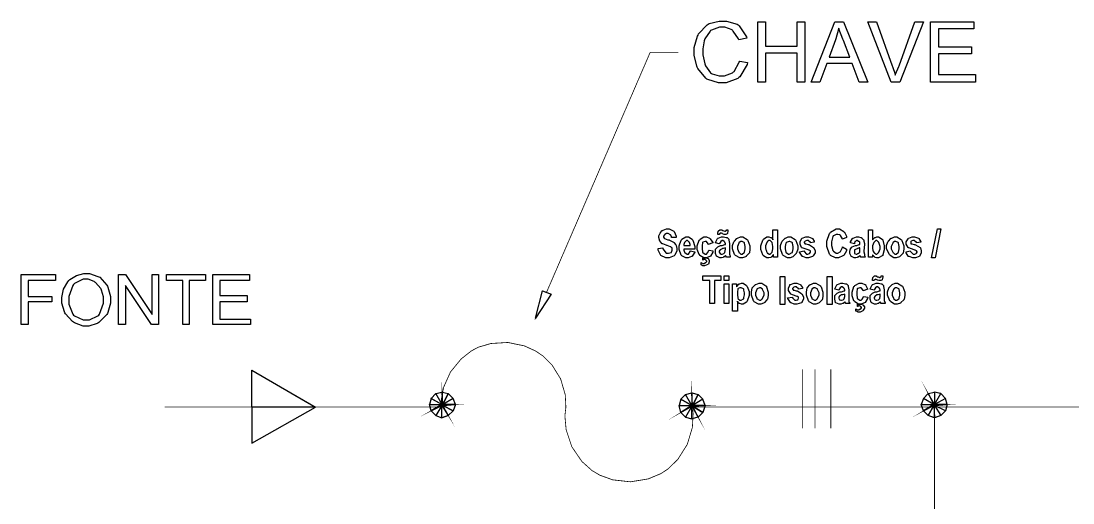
# Model space of a CAD drawing. Extents: x -593 to 248, y 430 to 1024.
# Drawn here: x -167.7 to -110.9, y 931.5 to 957.5 of the extents above; entities that cross this region are included whole.
import ezdxf

# ---------------------------------------------------------------- set-up
doc = ezdxf.new("R2010")
doc.units = 0
doc.header["$MEASUREMENT"] = 0
for name, color, linetype in [('C00-00-00-BLACK', 7, 'Continuous'), ('C00-7E-FF', 150, 'Continuous'), ('CFF-7E-00', 30, 'Continuous')]:
    doc.layers.add(name, color=color, linetype=linetype)

msp = doc.modelspace()

# ---------------------------------------------------------------- linework, layer by layer
at = {"layer": 'C00-00-00-BLACK', "const_width": 0.0423}
for points in [[(-151.761, 936.695), (-155.198, 938.687), (-155.198, 934.745), (-151.761, 936.695)], [(-155.198, 938.687), (-151.761, 936.695), (-155.198, 936.695), (-155.198, 938.687)], [(-144.89, 936.822), (-144.933, 937.502), (-144.933, 936.822), (-144.89, 936.822)], [(-131.405, 936.779), (-131.446, 937.459), (-131.446, 936.779), (-131.405, 936.779)], [(-118.343, 936.822), (-118.68, 937.417), (-118.384, 936.822), (-118.343, 936.822)], [(-145.528, 937.161), (-145.612, 936.822), (-144.936, 936.822), (-145.528, 937.161)], [(-144.933, 936.822), (-145.273, 937.417), (-145.528, 937.161), (-144.933, 936.822)], [(-144.933, 937.502), (-144.933, 936.822), (-145.273, 937.417), (-144.933, 937.502)], [(-144.212, 936.822), (-144.34, 937.161), (-144.89, 936.822), (-144.212, 936.822)], [(-144.594, 937.417), (-144.89, 936.822), (-144.933, 937.502), (-144.594, 937.417)], [(-144.34, 937.161), (-144.89, 936.822), (-144.594, 937.417), (-144.34, 937.161)], [(-131.446, 936.779), (-131.788, 937.374), (-132.042, 937.118), (-131.446, 936.779)], [(-131.446, 937.459), (-131.446, 936.779), (-131.788, 937.374), (-131.446, 937.459)], [(-131.108, 937.374), (-131.405, 936.779), (-131.446, 937.459), (-131.108, 937.374)], [(-130.853, 937.118), (-131.405, 936.779), (-131.108, 937.374), (-130.853, 937.118)], [(-118.384, 936.822), (-118.938, 937.161), (-119.064, 936.822), (-118.384, 936.822)], [(-118.68, 937.417), (-118.384, 936.822), (-118.938, 937.161), (-118.68, 937.417)], [(-118.343, 937.502), (-118.343, 936.822), (-118.68, 937.417), (-118.343, 937.502)], [(-117.664, 936.822), (-117.75, 937.161), (-118.343, 936.822), (-117.664, 936.822)], [(-117.75, 937.161), (-118.343, 936.822), (-118.003, 937.417), (-117.75, 937.161)], [(-118.343, 936.822), (-118.003, 937.417), (-118.343, 937.502), (-118.343, 936.822)], [(-151.761, 936.695), (-155.198, 936.695), (-155.198, 934.745), (-151.761, 936.695)], [(-144.936, 936.822), (-145.528, 936.483), (-144.936, 936.779), (-144.936, 936.822)], [(-145.612, 936.822), (-144.936, 936.822), (-145.528, 936.483), (-145.612, 936.822)], [(-145.528, 936.483), (-144.936, 936.779), (-145.273, 936.229), (-145.528, 936.483)], [(-144.936, 936.779), (-145.273, 936.229), (-144.936, 936.102), (-144.936, 936.779)], [(-144.936, 936.779), (-144.594, 936.229), (-144.893, 936.779), (-144.936, 936.779)], [(-144.34, 936.483), (-144.893, 936.779), (-144.212, 936.822), (-144.34, 936.483)], [(-144.936, 936.102), (-144.936, 936.779), (-144.594, 936.229), (-144.936, 936.102)], [(-144.594, 936.229), (-144.893, 936.779), (-144.34, 936.483), (-144.594, 936.229)], [(-144.893, 936.779), (-144.212, 936.822), (-144.893, 936.822), (-144.893, 936.779)], [(-131.446, 936.779), (-132.042, 936.398), (-131.446, 936.737), (-131.446, 936.779)], [(-132.042, 937.118), (-132.127, 936.779), (-131.446, 936.779), (-132.042, 937.118)], [(-132.127, 936.779), (-131.446, 936.779), (-132.042, 936.398), (-132.127, 936.779)], [(-132.042, 936.398), (-131.446, 936.737), (-131.788, 936.145), (-132.042, 936.398)], [(-131.446, 936.737), (-131.788, 936.145), (-131.446, 936.06), (-131.446, 936.737)], [(-131.446, 936.737), (-131.108, 936.145), (-131.405, 936.737), (-131.446, 936.737)], [(-130.727, 936.779), (-130.853, 937.118), (-131.405, 936.779), (-130.727, 936.779)], [(-130.853, 936.398), (-131.405, 936.737), (-130.727, 936.779), (-130.853, 936.398)], [(-131.446, 936.06), (-131.446, 936.737), (-131.108, 936.145), (-131.446, 936.06)], [(-131.108, 936.145), (-131.405, 936.737), (-130.853, 936.398), (-131.108, 936.145)], [(-131.405, 936.737), (-130.727, 936.779), (-131.405, 936.779), (-131.405, 936.737)], [(-118.384, 936.822), (-118.938, 936.483), (-118.384, 936.779), (-118.384, 936.822)], [(-119.064, 936.822), (-118.384, 936.822), (-118.938, 936.483), (-119.064, 936.822)], [(-118.938, 936.483), (-118.384, 936.779), (-118.68, 936.229), (-118.938, 936.483)], [(-118.68, 936.229), (-118.384, 936.779), (-118.343, 936.102), (-118.68, 936.229)], [(-117.75, 936.483), (-118.343, 936.779), (-117.664, 936.822), (-117.75, 936.483)], [(-118.384, 936.779), (-118.343, 936.102), (-118.343, 936.779), (-118.384, 936.779)], [(-118.343, 936.779), (-118.003, 936.229), (-117.75, 936.483), (-118.343, 936.779)], [(-118.343, 936.102), (-118.343, 936.779), (-118.003, 936.229), (-118.343, 936.102)], [(-118.343, 936.779), (-117.664, 936.822), (-118.343, 936.822), (-118.343, 936.779)]]:
    msp.add_lwpolyline(points, close=True, dxfattribs=at)
at = {"layer": 'C00-00-00-BLACK'}
for points in [[(-155.198, 938.687), (-151.761, 936.695), (-155.198, 936.695), (-155.198, 938.687)], [(-144.933, 936.822), (-145.273, 937.417), (-145.528, 937.161), (-144.933, 936.822)], [(-144.933, 937.502), (-144.933, 936.822), (-145.273, 937.417), (-144.933, 937.502)], [(-144.594, 937.417), (-144.89, 936.822), (-144.933, 937.502), (-144.594, 937.417)], [(-144.89, 936.822), (-144.933, 937.502), (-144.933, 936.822), (-144.89, 936.822)], [(-144.34, 937.161), (-144.89, 936.822), (-144.594, 937.417), (-144.34, 937.161)], [(-131.446, 936.779), (-131.788, 937.374), (-132.042, 937.118), (-131.446, 936.779)], [(-131.446, 937.459), (-131.446, 936.779), (-131.788, 937.374), (-131.446, 937.459)], [(-131.108, 937.374), (-131.405, 936.779), (-131.446, 937.459), (-131.108, 937.374)], [(-131.405, 936.779), (-131.446, 937.459), (-131.446, 936.779), (-131.405, 936.779)], [(-130.853, 937.118), (-131.405, 936.779), (-131.108, 937.374), (-130.853, 937.118)], [(-118.68, 937.417), (-118.384, 936.822), (-118.938, 937.161), (-118.68, 937.417)], [(-118.343, 937.502), (-118.343, 936.822), (-118.68, 937.417), (-118.343, 937.502)], [(-118.343, 936.822), (-118.68, 937.417), (-118.384, 936.822), (-118.343, 936.822)], [(-118.343, 936.822), (-118.003, 937.417), (-118.343, 937.502), (-118.343, 936.822)], [(-117.75, 937.161), (-118.343, 936.822), (-118.003, 937.417), (-117.75, 937.161)], [(-151.761, 936.695), (-155.198, 936.695), (-155.198, 934.745), (-151.761, 936.695)], [(-145.528, 937.161), (-145.612, 936.822), (-144.936, 936.822), (-145.528, 937.161)], [(-145.612, 936.822), (-144.936, 936.822), (-145.528, 936.483), (-145.612, 936.822)], [(-144.936, 936.822), (-145.528, 936.483), (-144.936, 936.779), (-144.936, 936.822)], [(-145.528, 936.483), (-144.936, 936.779), (-145.273, 936.229), (-145.528, 936.483)], [(-144.936, 936.779), (-145.273, 936.229), (-144.936, 936.102), (-144.936, 936.779)], [(-144.936, 936.102), (-144.936, 936.779), (-144.594, 936.229), (-144.936, 936.102)], [(-144.936, 936.779), (-144.594, 936.229), (-144.893, 936.779), (-144.936, 936.779)], [(-144.34, 936.483), (-144.893, 936.779), (-144.212, 936.822), (-144.34, 936.483)], [(-144.893, 936.779), (-144.212, 936.822), (-144.893, 936.822), (-144.893, 936.779)], [(-144.594, 936.229), (-144.893, 936.779), (-144.34, 936.483), (-144.594, 936.229)], [(-144.212, 936.822), (-144.34, 937.161), (-144.89, 936.822), (-144.212, 936.822)], [(-132.042, 937.118), (-132.127, 936.779), (-131.446, 936.779), (-132.042, 937.118)], [(-132.127, 936.779), (-131.446, 936.779), (-132.042, 936.398), (-132.127, 936.779)], [(-131.446, 936.779), (-132.042, 936.398), (-131.446, 936.737), (-131.446, 936.779)], [(-132.042, 936.398), (-131.446, 936.737), (-131.788, 936.145), (-132.042, 936.398)], [(-131.446, 936.737), (-131.788, 936.145), (-131.446, 936.06), (-131.446, 936.737)], [(-131.446, 936.06), (-131.446, 936.737), (-131.108, 936.145), (-131.446, 936.06)], [(-131.446, 936.737), (-131.108, 936.145), (-131.405, 936.737), (-131.446, 936.737)], [(-130.727, 936.779), (-130.853, 937.118), (-131.405, 936.779), (-130.727, 936.779)], [(-130.853, 936.398), (-131.405, 936.737), (-130.727, 936.779), (-130.853, 936.398)], [(-131.405, 936.737), (-130.727, 936.779), (-131.405, 936.779), (-131.405, 936.737)], [(-131.108, 936.145), (-131.405, 936.737), (-130.853, 936.398), (-131.108, 936.145)], [(-118.384, 936.822), (-118.938, 937.161), (-119.064, 936.822), (-118.384, 936.822)], [(-119.064, 936.822), (-118.384, 936.822), (-118.938, 936.483), (-119.064, 936.822)], [(-118.384, 936.822), (-118.938, 936.483), (-118.384, 936.779), (-118.384, 936.822)], [(-118.938, 936.483), (-118.384, 936.779), (-118.68, 936.229), (-118.938, 936.483)], [(-118.68, 936.229), (-118.384, 936.779), (-118.343, 936.102), (-118.68, 936.229)], [(-118.384, 936.779), (-118.343, 936.102), (-118.343, 936.779), (-118.384, 936.779)], [(-117.664, 936.822), (-117.75, 937.161), (-118.343, 936.822), (-117.664, 936.822)], [(-117.75, 936.483), (-118.343, 936.779), (-117.664, 936.822), (-117.75, 936.483)], [(-118.343, 936.779), (-117.664, 936.822), (-118.343, 936.822), (-118.343, 936.779)], [(-118.343, 936.102), (-118.343, 936.779), (-118.003, 936.229), (-118.343, 936.102)], [(-118.343, 936.779), (-118.003, 936.229), (-117.75, 936.483), (-118.343, 936.779)]]:
    msp.add_lwpolyline(points, close=True, dxfattribs=at)
at = {"layer": 'C00-00-00-BLACK', "const_width": 0.0423}
for points in [[(-125.467, 935.551), (-125.467, 938.729)], [(-125.467, 935.551), (-125.467, 938.729)], [(-124.79, 935.551), (-124.79, 938.729)], [(-124.79, 935.551), (-124.79, 938.729)], [(-123.94, 935.551), (-123.94, 938.729)], [(-123.94, 935.551), (-123.94, 938.729)]]:
    msp.add_lwpolyline(points, dxfattribs=at)
at = {"layer": 'C00-7E-FF', "const_width": 0.0423}
for points in [[(-139.294, 942.883), (-133.695, 955.856), (-132.17, 955.856)], [(-138.276, 936.441), (-138.246, 936.666), (-138.28, 937.355), (-138.531, 938.216), (-139.003, 938.975), (-139.491, 939.455), (-139.676, 939.579), (-139.862, 939.711), (-140.494, 940), (-141.383, 940.182), (-142.288, 940.126), (-142.95, 939.935), (-143.151, 939.833), (-143.354, 939.724), (-143.902, 939.291), (-144.478, 938.587), (-144.847, 937.764), (-144.977, 937.09), (-144.977, 936.864)], [(-159.905, 936.695), (-144.977, 936.695)], [(-131.319, 936.695), (-107.06, 936.695)], [(-118.343, 936.822), (-118.343, 917.918)], [(-138.276, 936.441), (-138.299, 936.201), (-138.233, 935.466), (-137.927, 934.549), (-137.383, 933.752), (-136.832, 933.258), (-136.622, 933.134), (-136.414, 933.011), (-135.718, 932.76), (-134.762, 932.653), (-133.812, 932.807), (-133.133, 933.087), (-132.93, 933.218), (-132.731, 933.35), (-132.205, 933.861), (-131.693, 934.672), (-131.417, 935.592), (-131.374, 936.329), (-131.405, 936.568)]]:
    msp.add_lwpolyline(points, dxfattribs=at)
msp.add_lwpolyline([(-139.04, 942.798), (-139.887, 941.486), (-139.506, 942.968), (-139.04, 942.798)], close=True, dxfattribs=at)
at = {"layer": 'C00-7E-FF'}
msp.add_lwpolyline([(-139.04, 942.798), (-139.887, 941.486), (-139.506, 942.968), (-139.04, 942.798)], close=True, dxfattribs=at)
at = {"layer": 'CFF-7E-00'}
for points in [[(-128.862, 955.388), (-128.435, 955.302), (-128.457, 955.207), (-128.851, 954.542), (-128.904, 954.499), (-128.969, 954.447), (-129.587, 954.203), (-129.793, 954.203), (-130.006, 954.203), (-130.59, 954.382), (-130.643, 954.414), (-130.696, 954.456), (-131.118, 954.976), (-131.15, 955.049), (-131.172, 955.112), (-131.319, 955.702), (-131.319, 955.898), (-131.319, 956.121), (-131.14, 956.723), (-131.108, 956.786), (-131.077, 956.851), (-130.622, 957.347), (-130.557, 957.379), (-130.505, 957.412), (-129.971, 957.549), (-129.793, 957.549), (-129.582, 957.549), (-129, 957.38), (-128.946, 957.338), (-128.893, 957.296), (-128.5, 956.693), (-128.478, 956.618), (-128.904, 956.533), (-128.926, 956.587), (-129.211, 957.01), (-129.243, 957.041), (-129.274, 957.073), (-129.663, 957.211), (-129.793, 957.211), (-129.952, 957.211), (-130.389, 957.064), (-130.43, 957.041), (-130.462, 957.01), (-130.749, 956.587), (-130.769, 956.533), (-130.78, 956.48), (-130.853, 956.044), (-130.853, 955.898), (-130.853, 955.717), (-130.749, 955.229), (-130.727, 955.176), (-130.717, 955.134), (-130.43, 954.742), (-130.388, 954.71), (-130.345, 954.689), (-129.963, 954.583), (-129.835, 954.583), (-129.677, 954.583), (-129.243, 954.754), (-129.2, 954.795), (-129.159, 954.827), (-128.884, 955.324), (-128.862, 955.388)], [(-127.885, 954.244), (-127.885, 957.507), (-127.462, 957.507), (-127.462, 956.194), (-125.763, 956.194), (-125.763, 957.507), (-125.34, 957.507), (-125.34, 954.244), (-125.763, 954.244), (-125.763, 955.814), (-127.462, 955.814), (-127.462, 954.244), (-127.885, 954.244)], [(-125.001, 954.244), (-123.729, 957.507), (-123.263, 957.507), (-121.949, 954.244), (-122.413, 954.244), (-122.795, 955.261), (-124.152, 955.261), (-124.535, 954.244), (-125.001, 954.244)], [(-124.025, 955.601), (-122.922, 955.601), (-123.263, 956.49), (-123.295, 956.565), (-123.507, 957.127), (-123.517, 957.168), (-123.528, 957.116), (-123.666, 956.587), (-123.686, 956.533), (-124.025, 955.601)], [(-120.675, 954.244), (-121.949, 957.507), (-121.48, 957.507), (-120.633, 955.133), (-120.612, 955.092), (-120.474, 954.669), (-120.463, 954.626), (-120.443, 954.669), (-120.274, 955.092), (-120.252, 955.133), (-119.403, 957.507), (-118.938, 957.507), (-120.21, 954.244), (-120.675, 954.244)], [(-118.553, 954.244), (-118.553, 957.507), (-116.223, 957.507), (-116.223, 957.125), (-118.13, 957.125), (-118.13, 956.153), (-116.35, 956.153), (-116.35, 955.771), (-118.13, 955.771), (-118.13, 954.667), (-116.138, 954.667), (-116.138, 954.244), (-118.553, 954.244)], [(-133.272, 945.257), (-133.016, 945.299), (-133.006, 945.247), (-132.824, 945.003), (-132.762, 945.003), (-132.71, 945.003), (-132.561, 945.035), (-132.55, 945.044), (-132.54, 945.055), (-132.507, 945.175), (-132.507, 945.214), (-132.507, 945.236), (-132.507, 945.284), (-132.507, 945.299), (-132.529, 945.299), (-132.577, 945.34), (-132.593, 945.34), (-132.604, 945.351), (-132.772, 945.418), (-132.804, 945.429), (-132.835, 945.44), (-133.003, 945.513), (-133.058, 945.513), (-133.07, 945.524), (-133.178, 945.673), (-133.188, 945.682), (-133.188, 945.736), (-133.229, 945.856), (-133.229, 945.894), (-133.229, 945.948), (-133.156, 946.085), (-133.145, 946.105), (-133.134, 946.116), (-133.046, 946.233), (-133.016, 946.233), (-132.995, 946.245), (-132.822, 946.318), (-132.762, 946.318), (-132.678, 946.318), (-132.445, 946.213), (-132.423, 946.191), (-132.402, 946.17), (-132.296, 945.932), (-132.296, 945.852), (-132.55, 945.852), (-132.55, 945.883), (-132.583, 945.979), (-132.593, 945.979), (-132.604, 945.99), (-132.723, 946.064), (-132.762, 946.064), (-132.805, 946.064), (-132.9, 946.021), (-132.93, 946.021), (-132.93, 945.99), (-132.973, 945.919), (-132.973, 945.894), (-132.973, 945.874), (-132.941, 945.809), (-132.93, 945.809), (-132.921, 945.799), (-132.739, 945.725), (-132.677, 945.725), (-132.645, 945.715), (-132.434, 945.609), (-132.423, 945.598), (-132.413, 945.588), (-132.307, 945.451), (-132.296, 945.429), (-132.287, 945.418), (-132.254, 945.265), (-132.254, 945.214), (-132.254, 945.129), (-132.36, 944.898), (-132.381, 944.876), (-132.402, 944.855), (-132.673, 944.748), (-132.762, 944.748), (-132.85, 944.748), (-133.112, 944.876), (-133.263, 945.173), (-133.272, 945.257)], [(-129.962, 946.021), (-130.047, 946.021), (-130.047, 946.021), (-130.047, 946.064), (-130.016, 946.191), (-130.005, 946.191), (-130.005, 946.213), (-129.943, 946.275), (-129.921, 946.275), (-129.9, 946.275), (-129.852, 946.275), (-129.835, 946.275), (-129.835, 946.265), (-129.793, 946.233), (-129.793, 946.233), (-129.772, 946.224), (-129.666, 946.191), (-129.666, 946.191), (-129.645, 946.191), (-129.582, 946.254), (-129.582, 946.275), (-129.496, 946.275), (-129.496, 946.222), (-129.529, 946.075), (-129.539, 946.064), (-129.539, 946.054), (-129.602, 946.021), (-129.623, 946.021), (-129.645, 946.021), (-129.693, 946.021), (-129.708, 946.021), (-129.708, 946.021), (-129.783, 946.054), (-129.793, 946.064), (-129.814, 946.064), (-129.878, 946.105), (-129.878, 946.105), (-129.889, 946.105), (-129.921, 946.075), (-129.921, 946.064), (-129.932, 946.064), (-129.962, 946.021), (-129.962, 946.021)], [(-126.824, 944.791), (-127.036, 944.791), (-127.036, 944.917), (-127.047, 944.908), (-127.153, 944.802), (-127.163, 944.791), (-127.174, 944.781), (-127.294, 944.748), (-127.333, 944.748), (-127.398, 944.748), (-127.568, 944.855), (-127.589, 944.876), (-127.611, 944.908), (-127.716, 945.201), (-127.716, 945.299), (-127.716, 945.407), (-127.611, 945.704), (-127.589, 945.725), (-127.568, 945.757), (-127.392, 945.894), (-127.333, 945.894), (-127.291, 945.894), (-127.196, 945.852), (-127.163, 945.852), (-127.153, 945.842), (-127.078, 945.755), (-127.078, 945.725), (-127.078, 946.275), (-126.824, 946.275), (-126.824, 944.791)], [(-123.306, 945.34), (-123.094, 945.214), (-123.094, 945.129), (-123.243, 944.887), (-123.263, 944.876), (-123.285, 944.855), (-123.524, 944.748), (-123.602, 944.748), (-123.697, 944.748), (-123.951, 944.886), (-123.983, 944.917), (-124.005, 944.96), (-124.152, 945.375), (-124.152, 945.513), (-124.152, 945.661), (-124.005, 946.074), (-123.983, 946.105), (-123.951, 946.138), (-123.657, 946.318), (-123.56, 946.318), (-123.475, 946.318), (-123.243, 946.17), (-123.221, 946.148), (-123.2, 946.138), (-123.094, 945.923), (-123.094, 945.852), (-123.306, 945.768), (-123.317, 945.79), (-123.423, 945.969), (-123.433, 945.979), (-123.444, 945.99), (-123.564, 946.021), (-123.602, 946.021), (-123.656, 946.021), (-123.793, 945.947), (-123.813, 945.936), (-123.824, 945.915), (-123.899, 945.614), (-123.899, 945.513), (-123.899, 945.418), (-123.824, 945.152), (-123.813, 945.129), (-123.804, 945.109), (-123.653, 945.003), (-123.602, 945.003), (-123.561, 945.003), (-123.444, 945.077), (-123.433, 945.087), (-123.423, 945.098), (-123.317, 945.309), (-123.306, 945.34)], [(-121.906, 944.791), (-121.906, 946.275), (-121.694, 946.275), (-121.694, 945.725), (-121.684, 945.736), (-121.575, 945.842), (-121.564, 945.852), (-121.533, 945.852), (-121.462, 945.894), (-121.437, 945.894), (-121.364, 945.894), (-121.163, 945.757), (-121.141, 945.725), (-121.132, 945.704), (-121.057, 945.401), (-121.057, 945.299), (-121.057, 945.194), (-121.132, 944.908), (-121.141, 944.876), (-121.163, 944.855), (-121.37, 944.748), (-121.437, 944.748), (-121.469, 944.748), (-121.555, 944.781), (-121.564, 944.791), (-121.575, 944.802), (-121.684, 944.908), (-121.694, 944.917), (-121.694, 944.791), (-121.906, 944.791)], [(-118.51, 944.748), (-118.173, 946.318), (-118.003, 946.318), (-118.299, 944.748), (-118.51, 944.748)], [(-131.531, 945.129), (-131.277, 945.087), (-131.288, 945.055), (-131.425, 944.844), (-131.446, 944.834), (-131.457, 944.824), (-131.643, 944.748), (-131.704, 944.748), (-131.778, 944.748), (-131.979, 944.855), (-132, 944.876), (-132.022, 944.898), (-132.127, 945.2), (-132.127, 945.299), (-132.127, 945.407), (-132.022, 945.704), (-132, 945.725), (-131.979, 945.757), (-131.773, 945.894), (-131.704, 945.894), (-131.63, 945.894), (-131.427, 945.757), (-131.405, 945.725), (-131.384, 945.704), (-131.277, 945.369), (-131.277, 945.257), (-131.277, 945.214), (-131.872, 945.214), (-131.872, 945.173), (-131.842, 945.055), (-131.831, 945.044), (-131.821, 945.035), (-131.7, 944.96), (-131.658, 944.96), (-131.627, 944.96), (-131.531, 945.088), (-131.531, 945.129)], [(-130.304, 945.556), (-130.557, 945.471), (-130.557, 945.514), (-130.652, 945.64), (-130.684, 945.64), (-130.727, 945.64), (-130.844, 945.609), (-130.853, 945.598), (-130.865, 945.588), (-130.896, 945.403), (-130.896, 945.34), (-130.896, 945.267), (-130.865, 945.066), (-130.853, 945.044), (-130.844, 945.035), (-130.724, 944.96), (-130.684, 944.96), (-130.663, 944.96), (-130.6, 945.024), (-130.6, 945.044), (-130.579, 945.044), (-130.527, 945.163), (-130.516, 945.173), (-130.304, 945.129), (-130.315, 945.066), (-130.437, 944.844), (-130.655, 944.748), (-130.727, 944.748), (-130.801, 944.748), (-131.014, 944.886), (-131.023, 944.917), (-131.045, 944.939), (-131.15, 945.21), (-131.15, 945.299), (-131.15, 945.407), (-131.045, 945.704), (-131.023, 945.725), (-131.002, 945.757), (-130.796, 945.894), (-130.727, 945.894), (-130.663, 945.894), (-130.484, 945.82), (-130.473, 945.809), (-130.453, 945.788), (-130.315, 945.578), (-130.304, 945.556)], [(-129.962, 945.513), (-130.174, 945.556), (-130.164, 945.587), (-130.058, 945.799), (-130.047, 945.809), (-130.027, 945.82), (-129.852, 945.894), (-129.793, 945.894), (-129.729, 945.894), (-129.587, 945.852), (-129.539, 945.852), (-129.529, 945.842), (-129.455, 945.755), (-129.455, 945.725), (-129.445, 945.715), (-129.412, 945.533), (-129.412, 945.471), (-129.412, 945.129), (-129.412, 945.077), (-129.412, 944.957), (-129.412, 944.917), (-129.402, 944.908), (-129.369, 944.821), (-129.369, 944.791), (-129.582, 944.791), (-129.623, 944.876), (-129.634, 944.866), (-129.722, 944.791), (-129.751, 944.791), (-129.762, 944.781), (-129.849, 944.748), (-129.878, 944.748), (-129.932, 944.748), (-130.079, 944.824), (-130.089, 944.834), (-130.111, 944.844), (-130.174, 944.995), (-130.174, 945.044), (-130.174, 945.087), (-130.174, 945.182), (-130.174, 945.214), (-130.164, 945.225), (-130.058, 945.331), (-130.047, 945.34), (-130.038, 945.351), (-129.9, 945.418), (-129.878, 945.429), (-129.814, 945.429), (-129.671, 945.471), (-129.623, 945.471), (-129.623, 945.503), (-129.656, 945.598), (-129.666, 945.598), (-129.666, 945.598), (-129.699, 945.64), (-129.708, 945.64), (-129.708, 945.64), (-129.772, 945.682), (-129.793, 945.682), (-129.814, 945.682), (-129.878, 945.64), (-129.878, 945.64), (-129.889, 945.63), (-129.952, 945.535), (-129.962, 945.513)], [(-129.243, 945.34), (-129.243, 945.416), (-129.17, 945.619), (-129.159, 945.64), (-129.149, 945.661), (-129.011, 945.799), (-128.989, 945.809), (-128.979, 945.82), (-128.826, 945.894), (-128.774, 945.894), (-128.69, 945.894), (-128.457, 945.747), (-128.435, 945.725), (-128.414, 945.693), (-128.308, 945.398), (-128.308, 945.299), (-128.308, 945.226), (-128.341, 945.025), (-128.351, 945.003), (-128.362, 944.982), (-128.511, 944.844), (-128.52, 944.834), (-128.543, 944.813), (-128.716, 944.748), (-128.774, 944.748), (-128.86, 944.748), (-129.095, 944.886), (-129.116, 944.917), (-129.138, 944.939), (-129.243, 945.241), (-129.243, 945.34)], [(-126.655, 945.34), (-126.655, 945.416), (-126.582, 945.619), (-126.571, 945.64), (-126.561, 945.661), (-126.423, 945.799), (-126.401, 945.809), (-126.391, 945.82), (-126.24, 945.894), (-126.189, 945.894), (-126.105, 945.894), (-125.87, 945.747), (-125.849, 945.725), (-125.828, 945.693), (-125.721, 945.398), (-125.721, 945.299), (-125.721, 945.226), (-125.796, 945.025), (-125.806, 945.003), (-125.817, 944.982), (-125.956, 944.844), (-125.978, 944.834), (-125.989, 944.813), (-126.139, 944.748), (-126.189, 944.748), (-126.274, 944.748), (-126.507, 944.886), (-126.528, 944.917), (-126.55, 944.939), (-126.655, 945.241), (-126.655, 945.34)], [(-125.636, 945.087), (-125.383, 945.129), (-125.383, 945.088), (-125.256, 944.96), (-125.213, 944.96), (-125.181, 944.96), (-125.087, 944.993), (-125.087, 945.003), (-125.077, 945.003), (-125.044, 945.066), (-125.044, 945.087), (-125.044, 945.087), (-125.044, 945.129), (-125.044, 945.129), (-125.044, 945.129), (-125.107, 945.173), (-125.128, 945.173), (-125.171, 945.183), (-125.489, 945.29), (-125.51, 945.299), (-125.52, 945.321), (-125.594, 945.497), (-125.594, 945.556), (-125.594, 945.619), (-125.52, 945.788), (-125.51, 945.809), (-125.489, 945.82), (-125.282, 945.894), (-125.213, 945.894), (-125.15, 945.894), (-124.971, 945.82), (-124.96, 945.809), (-124.939, 945.799), (-124.832, 945.649), (-124.832, 945.598), (-125.044, 945.556), (-125.044, 945.587), (-125.172, 945.682), (-125.213, 945.682), (-125.245, 945.682), (-125.33, 945.651), (-125.34, 945.64), (-125.34, 945.64), (-125.383, 945.598), (-125.383, 945.598), (-125.383, 945.578), (-125.34, 945.529), (-125.34, 945.513), (-125.288, 945.513), (-125.168, 945.471), (-125.128, 945.471), (-125.096, 945.462), (-124.885, 945.321), (-124.874, 945.299), (-124.865, 945.29), (-124.79, 945.138), (-124.79, 945.087), (-124.79, 945.024), (-124.896, 944.855), (-124.917, 944.834), (-124.928, 944.824), (-125.143, 944.748), (-125.213, 944.748), (-125.277, 944.748), (-125.457, 944.824), (-125.467, 944.834), (-125.489, 944.844), (-125.627, 945.055), (-125.636, 945.087)], [(-122.668, 945.513), (-122.879, 945.556), (-122.879, 945.619), (-122.774, 945.799), (-122.752, 945.809), (-122.742, 945.82), (-122.561, 945.894), (-122.499, 945.894), (-122.446, 945.894), (-122.326, 945.852), (-122.286, 945.852), (-122.277, 945.842), (-122.17, 945.736), (-122.16, 945.725), (-122.16, 945.661), (-122.117, 945.52), (-122.117, 945.471), (-122.16, 945.129), (-122.16, 945.077), (-122.117, 944.957), (-122.117, 944.917), (-122.117, 944.886), (-122.087, 944.802), (-122.076, 944.791), (-122.329, 944.791), (-122.372, 944.876), (-122.372, 944.855), (-122.467, 944.791), (-122.499, 944.791), (-122.51, 944.781), (-122.596, 944.748), (-122.625, 944.748), (-122.679, 944.748), (-122.828, 944.824), (-122.838, 944.834), (-122.849, 944.844), (-122.922, 944.995), (-122.922, 945.044), (-122.922, 945.087), (-122.89, 945.204), (-122.879, 945.214), (-122.879, 945.246), (-122.806, 945.331), (-122.795, 945.34), (-122.785, 945.351), (-122.605, 945.418), (-122.583, 945.429), (-122.53, 945.429), (-122.412, 945.471), (-122.372, 945.471), (-122.372, 945.503), (-122.372, 945.598), (-122.372, 945.598), (-122.372, 945.598), (-122.413, 945.64), (-122.413, 945.64), (-122.446, 945.64), (-122.518, 945.682), (-122.541, 945.682), (-122.563, 945.682), (-122.61, 945.64), (-122.625, 945.64), (-122.636, 945.63), (-122.668, 945.543), (-122.668, 945.513)], [(-120.929, 945.34), (-120.929, 945.416), (-120.856, 945.619), (-120.845, 945.64), (-120.835, 945.661), (-120.697, 945.799), (-120.675, 945.809), (-120.655, 945.82), (-120.511, 945.894), (-120.463, 945.894), (-120.379, 945.894), (-120.145, 945.747), (-120.123, 945.725), (-120.102, 945.693), (-119.996, 945.398), (-119.996, 945.299), (-119.996, 945.226), (-120.028, 945.025), (-120.037, 945.003), (-120.048, 944.982), (-120.198, 944.844), (-120.21, 944.834), (-120.232, 944.813), (-120.405, 944.748), (-120.463, 944.748), (-120.537, 944.748), (-120.739, 944.886), (-120.759, 944.917), (-120.782, 944.939), (-120.929, 945.241), (-120.929, 945.34)], [(-119.868, 945.087), (-119.657, 945.129), (-119.647, 945.098), (-119.496, 944.96), (-119.445, 944.96), (-119.413, 944.96), (-119.329, 944.993), (-119.318, 945.003), (-119.318, 945.003), (-119.275, 945.066), (-119.275, 945.087), (-119.275, 945.087), (-119.308, 945.129), (-119.318, 945.129), (-119.318, 945.129), (-119.383, 945.173), (-119.403, 945.173), (-119.446, 945.183), (-119.731, 945.29), (-119.741, 945.299), (-119.763, 945.321), (-119.868, 945.497), (-119.868, 945.556), (-119.868, 945.619), (-119.763, 945.788), (-119.741, 945.809), (-119.731, 945.82), (-119.549, 945.894), (-119.488, 945.894), (-119.415, 945.894), (-119.213, 945.82), (-119.191, 945.809), (-119.181, 945.799), (-119.076, 945.62), (-119.064, 945.598), (-119.318, 945.556), (-119.318, 945.587), (-119.446, 945.682), (-119.488, 945.682), (-119.519, 945.682), (-119.605, 945.651), (-119.614, 945.64), (-119.614, 945.64), (-119.614, 945.598), (-119.614, 945.598), (-119.614, 945.578), (-119.614, 945.529), (-119.614, 945.513), (-119.562, 945.513), (-119.444, 945.471), (-119.403, 945.471), (-119.372, 945.462), (-119.117, 945.321), (-119.106, 945.299), (-119.096, 945.29), (-119.064, 945.138), (-119.064, 945.087), (-119.064, 945.024), (-119.139, 944.855), (-119.149, 944.834), (-119.17, 944.824), (-119.377, 944.748), (-119.445, 944.748), (-119.519, 944.748), (-119.72, 944.824), (-119.741, 944.834), (-119.763, 944.844), (-119.868, 945.026), (-119.868, 945.087)], [(-131.531, 945.429), (-131.531, 945.471), (-131.565, 945.588), (-131.574, 945.598), (-131.585, 945.609), (-131.675, 945.682), (-131.704, 945.682), (-131.735, 945.682), (-131.821, 945.609), (-131.831, 945.598), (-131.842, 945.588), (-131.872, 945.469), (-131.872, 945.429), (-131.531, 945.429)], [(-129.623, 945.299), (-129.623, 945.299), (-129.751, 945.257), (-129.793, 945.257), (-129.804, 945.247), (-129.921, 945.192), (-129.921, 945.173), (-129.932, 945.173), (-129.962, 945.109), (-129.962, 945.087), (-129.962, 945.066), (-129.932, 945.003), (-129.921, 945.003), (-129.911, 944.993), (-129.854, 944.96), (-129.835, 944.96), (-129.804, 944.96), (-129.72, 944.993), (-129.708, 945.003), (-129.708, 945.003), (-129.666, 945.044), (-129.666, 945.044), (-129.666, 945.044), (-129.623, 945.214), (-129.623, 945.214), (-129.623, 945.299)], [(-128.989, 945.299), (-128.989, 945.236), (-128.915, 945.066), (-128.904, 945.044), (-128.894, 945.035), (-128.804, 944.96), (-128.774, 944.96), (-128.733, 944.96), (-128.616, 945.035), (-128.604, 945.044), (-128.595, 945.066), (-128.563, 945.241), (-128.563, 945.299), (-128.563, 945.364), (-128.595, 945.546), (-128.604, 945.556), (-128.616, 945.578), (-128.735, 945.64), (-128.774, 945.64), (-128.807, 945.64), (-128.894, 945.578), (-128.904, 945.556), (-128.915, 945.546), (-128.989, 945.361), (-128.989, 945.299)], [(-127.462, 945.34), (-127.462, 945.288), (-127.43, 945.141), (-127.419, 945.129), (-127.419, 945.098), (-127.377, 945.028), (-127.377, 945.003), (-127.345, 945.003), (-127.272, 944.96), (-127.247, 944.96), (-127.216, 944.96), (-127.132, 945.035), (-127.12, 945.044), (-127.111, 945.066), (-127.078, 945.241), (-127.078, 945.299), (-127.078, 945.375), (-127.111, 945.578), (-127.12, 945.598), (-127.132, 945.609), (-127.218, 945.682), (-127.247, 945.682), (-127.28, 945.682), (-127.377, 945.62), (-127.377, 945.598), (-127.388, 945.578), (-127.462, 945.4), (-127.462, 945.34)], [(-126.401, 945.299), (-126.401, 945.236), (-126.369, 945.066), (-126.358, 945.044), (-126.349, 945.035), (-126.229, 944.96), (-126.189, 944.96), (-126.189, 944.96), (-126.031, 945.035), (-126.019, 945.044), (-126.01, 945.066), (-125.978, 945.241), (-125.978, 945.299), (-125.978, 945.364), (-126.01, 945.546), (-126.019, 945.556), (-126.031, 945.578), (-126.15, 945.64), (-126.189, 945.64), (-126.189, 945.64), (-126.349, 945.578), (-126.358, 945.556), (-126.369, 945.546), (-126.401, 945.361), (-126.401, 945.299)], [(-122.372, 945.299), (-122.403, 945.299), (-122.475, 945.257), (-122.499, 945.257), (-122.52, 945.247), (-122.658, 945.183), (-122.668, 945.173), (-122.668, 945.173), (-122.668, 945.109), (-122.668, 945.087), (-122.668, 945.066), (-122.668, 945.003), (-122.668, 945.003), (-122.658, 944.993), (-122.572, 944.96), (-122.541, 944.96), (-122.541, 944.96), (-122.467, 944.993), (-122.456, 945.003), (-122.435, 945.003), (-122.388, 945.044), (-122.372, 945.044), (-122.372, 945.044), (-122.372, 945.214), (-122.372, 945.214), (-122.372, 945.299)], [(-121.694, 945.34), (-121.694, 945.288), (-121.664, 945.141), (-121.652, 945.129), (-121.652, 945.098), (-121.575, 945.014), (-121.564, 945.003), (-121.564, 945.003), (-121.502, 944.96), (-121.48, 944.96), (-121.448, 944.96), (-121.364, 945.035), (-121.353, 945.044), (-121.344, 945.066), (-121.268, 945.241), (-121.268, 945.299), (-121.268, 945.375), (-121.344, 945.578), (-121.353, 945.598), (-121.364, 945.609), (-121.451, 945.682), (-121.48, 945.682), (-121.512, 945.682), (-121.597, 945.609), (-121.607, 945.598), (-121.619, 945.578), (-121.694, 945.4), (-121.694, 945.34)], [(-120.675, 945.299), (-120.675, 945.236), (-120.602, 945.066), (-120.591, 945.044), (-120.582, 945.035), (-120.493, 944.96), (-120.463, 944.96), (-120.422, 944.96), (-120.306, 945.035), (-120.295, 945.044), (-120.285, 945.066), (-120.252, 945.241), (-120.252, 945.299), (-120.252, 945.364), (-120.285, 945.546), (-120.295, 945.556), (-120.306, 945.578), (-120.425, 945.64), (-120.463, 945.64), (-120.496, 945.64), (-120.582, 945.578), (-120.591, 945.556), (-120.602, 945.546), (-120.675, 945.361), (-120.675, 945.299)], [(-130.939, 944.368), (-130.939, 944.494), (-130.929, 944.485), (-130.842, 944.452), (-130.812, 944.452), (-130.78, 944.452), (-130.709, 944.494), (-130.684, 944.494), (-130.684, 944.494), (-130.643, 944.559), (-130.643, 944.58), (-130.643, 944.58), (-130.684, 944.621), (-130.684, 944.621), (-130.684, 944.621), (-130.749, 944.664), (-130.769, 944.664), (-130.792, 944.664), (-130.853, 944.632), (-130.853, 944.621), (-130.853, 944.748), (-130.822, 944.748), (-130.751, 944.748), (-130.727, 944.748), (-130.685, 944.748), (-130.568, 944.718), (-130.557, 944.707), (-130.548, 944.697), (-130.516, 944.61), (-130.516, 944.58), (-130.516, 944.539), (-130.548, 944.421), (-130.557, 944.41), (-130.579, 944.401), (-130.754, 944.325), (-130.812, 944.325), (-130.844, 944.325), (-130.939, 944.368), (-130.939, 944.368)], [(-167.665, 941.145), (-167.665, 943.859), (-165.801, 943.859), (-165.801, 943.522), (-167.285, 943.522), (-167.285, 942.671), (-166.011, 942.671), (-166.011, 942.375), (-167.285, 942.375), (-167.285, 941.145), (-167.665, 941.145)], [(-165.462, 942.46), (-165.462, 942.609), (-165.367, 943.053), (-165.145, 943.458), (-165.08, 943.522), (-165.028, 943.585), (-164.678, 943.807), (-164.281, 943.902), (-164.147, 943.902), (-163.977, 943.902), (-163.523, 943.754), (-163.469, 943.733), (-163.417, 943.701), (-163.032, 943.276), (-163, 943.222), (-162.98, 943.17), (-162.831, 942.67), (-162.831, 942.502), (-162.831, 942.312), (-162.98, 941.793), (-163, 941.74), (-163.032, 941.687), (-163.458, 941.262), (-163.512, 941.23), (-163.554, 941.209), (-163.999, 941.06), (-164.147, 941.06), (-164.318, 941.06), (-164.784, 941.241), (-164.826, 941.273), (-164.88, 941.306), (-165.271, 941.73), (-165.292, 941.782), (-165.324, 941.836), (-165.462, 942.305), (-165.462, 942.46)], [(-165.08, 942.46), (-165.08, 942.259), (-164.869, 941.709), (-164.826, 941.656), (-164.784, 941.614), (-164.307, 941.402), (-164.147, 941.402), (-163.977, 941.402), (-163.523, 941.614), (-163.469, 941.656), (-163.426, 941.709), (-163.213, 942.305), (-163.213, 942.502), (-163.213, 942.64), (-163.319, 943.012), (-163.339, 943.053), (-163.361, 943.096), (-163.64, 943.415), (-163.681, 943.436), (-163.713, 943.468), (-164.039, 943.605), (-164.147, 943.605), (-164.318, 943.605), (-164.774, 943.36), (-164.826, 943.307), (-164.869, 943.265), (-165.08, 942.661), (-165.08, 942.46)], [(-162.408, 941.145), (-162.408, 943.859), (-162.028, 943.859), (-160.585, 941.698), (-160.585, 943.859), (-160.244, 943.859), (-160.244, 941.145), (-160.627, 941.145), (-162.028, 943.264), (-162.028, 941.145), (-162.408, 941.145)], [(-158.928, 941.145), (-158.928, 943.522), (-159.82, 943.522), (-159.82, 943.859), (-157.702, 943.859), (-157.702, 943.522), (-158.591, 943.522), (-158.591, 941.145), (-158.928, 941.145)], [(-157.317, 941.145), (-157.317, 943.859), (-155.325, 943.859), (-155.325, 943.522), (-156.937, 943.522), (-156.937, 942.714), (-155.453, 942.714), (-155.453, 942.375), (-156.937, 942.375), (-156.937, 941.443), (-155.283, 941.443), (-155.283, 941.145), (-157.317, 941.145)], [(-130.473, 942.291), (-130.473, 943.522), (-130.853, 943.522), (-130.853, 943.775), (-129.878, 943.775), (-129.878, 943.522), (-130.217, 943.522), (-130.217, 942.291), (-130.473, 942.291)], [(-129.708, 943.522), (-129.708, 943.775), (-129.455, 943.775), (-129.455, 943.522), (-129.708, 943.522)], [(-126.671, 943.753), (-126.416, 943.753), (-126.416, 942.23), (-126.671, 942.23), (-126.671, 943.753)], [(-124.132, 943.753), (-123.877, 943.753), (-123.877, 942.23), (-124.132, 942.23), (-124.132, 943.753)], [(-121.607, 943.522), (-121.694, 943.522), (-121.694, 943.522), (-121.694, 943.564), (-121.664, 943.689), (-121.652, 943.689), (-121.652, 943.712), (-121.586, 943.775), (-121.564, 943.775), (-121.544, 943.775), (-121.497, 943.775), (-121.48, 943.775), (-121.48, 943.765), (-121.417, 943.733), (-121.395, 943.733), (-121.385, 943.723), (-121.311, 943.689), (-121.311, 943.689), (-121.29, 943.689), (-121.225, 943.754), (-121.225, 943.775), (-121.141, 943.775), (-121.141, 943.723), (-121.174, 943.574), (-121.184, 943.563), (-121.184, 943.553), (-121.247, 943.522), (-121.268, 943.522), (-121.268, 943.522), (-121.311, 943.522), (-121.311, 943.522), (-121.342, 943.522), (-121.417, 943.553), (-121.437, 943.563), (-121.459, 943.563), (-121.521, 943.605), (-121.521, 943.605), (-121.533, 943.605), (-121.564, 943.574), (-121.564, 943.563), (-121.575, 943.563), (-121.607, 943.522), (-121.607, 943.522)], [(-129.708, 942.291), (-129.708, 943.349), (-129.455, 943.349), (-129.455, 942.291), (-129.708, 942.291)], [(-129.243, 943.349), (-129.03, 943.349), (-129.03, 943.18), (-129.021, 943.202), (-128.915, 943.34), (-128.904, 943.349), (-128.861, 943.349), (-128.765, 943.393), (-128.731, 943.393), (-128.668, 943.393), (-128.5, 943.254), (-128.478, 943.222), (-128.457, 943.202), (-128.351, 942.932), (-128.351, 942.841), (-128.351, 942.725), (-128.457, 942.407), (-128.478, 942.375), (-128.5, 942.354), (-128.674, 942.248), (-128.731, 942.248), (-128.765, 942.248), (-128.853, 942.281), (-128.862, 942.291), (-128.894, 942.291), (-128.979, 942.397), (-128.989, 942.418), (-128.989, 941.868), (-129.243, 941.868), (-129.243, 943.349)], [(-128.989, 942.841), (-128.989, 942.768), (-128.957, 942.567), (-128.946, 942.544), (-128.937, 942.535), (-128.85, 942.46), (-128.82, 942.46), (-128.777, 942.46), (-128.658, 942.535), (-128.647, 942.544), (-128.647, 942.608), (-128.604, 942.751), (-128.604, 942.798), (-128.604, 942.863), (-128.647, 943.006), (-128.647, 943.053), (-128.658, 943.075), (-128.779, 943.137), (-128.82, 943.137), (-128.851, 943.137), (-128.937, 943.105), (-128.946, 943.094), (-128.957, 943.074), (-128.989, 942.9), (-128.989, 942.841)], [(-128.224, 942.841), (-128.224, 942.915), (-128.192, 943.116), (-128.181, 943.137), (-128.172, 943.159), (-128.034, 943.297), (-128.012, 943.307), (-127.991, 943.318), (-127.818, 943.393), (-127.758, 943.393), (-127.675, 943.393), (-127.442, 943.245), (-127.419, 943.222), (-127.41, 943.191), (-127.333, 942.897), (-127.333, 942.798), (-127.333, 942.725), (-127.366, 942.524), (-127.377, 942.502), (-127.388, 942.481), (-127.526, 942.343), (-127.546, 942.332), (-127.568, 942.312), (-127.712, 942.248), (-127.758, 942.248), (-127.844, 942.248), (-128.077, 942.386), (-128.098, 942.418), (-128.119, 942.44), (-128.224, 942.742), (-128.224, 942.841)], [(-128.012, 942.798), (-128.012, 942.734), (-127.939, 942.567), (-127.928, 942.544), (-127.918, 942.535), (-127.798, 942.46), (-127.758, 942.46), (-127.727, 942.46), (-127.643, 942.535), (-127.632, 942.544), (-127.622, 942.567), (-127.546, 942.74), (-127.546, 942.798), (-127.546, 942.863), (-127.622, 943.043), (-127.632, 943.053), (-127.643, 943.075), (-127.73, 943.137), (-127.758, 943.137), (-127.801, 943.137), (-127.918, 943.075), (-127.928, 943.053), (-127.939, 943.043), (-128.012, 942.86), (-128.012, 942.798)], [(-126.274, 942.587), (-126.019, 942.629), (-126.019, 942.587), (-125.891, 942.46), (-125.849, 942.46), (-125.817, 942.46), (-125.721, 942.492), (-125.721, 942.502), (-125.711, 942.502), (-125.679, 942.567), (-125.679, 942.587), (-125.679, 942.587), (-125.679, 942.629), (-125.679, 942.629), (-125.679, 942.629), (-125.742, 942.671), (-125.763, 942.671), (-125.806, 942.682), (-126.095, 942.788), (-126.105, 942.798), (-126.127, 942.82), (-126.232, 942.995), (-126.232, 943.053), (-126.232, 943.116), (-126.159, 943.286), (-126.148, 943.307), (-126.127, 943.318), (-125.919, 943.393), (-125.849, 943.393), (-125.785, 943.393), (-125.604, 943.318), (-125.594, 943.307), (-125.573, 943.297), (-125.467, 943.145), (-125.467, 943.094), (-125.679, 943.053), (-125.679, 943.085), (-125.807, 943.18), (-125.849, 943.18), (-125.882, 943.18), (-125.967, 943.148), (-125.978, 943.137), (-125.978, 943.137), (-126.019, 943.094), (-126.019, 943.094), (-126.019, 943.074), (-125.978, 943.027), (-125.978, 943.01), (-125.924, 943.01), (-125.804, 942.968), (-125.763, 942.968), (-125.731, 942.958), (-125.52, 942.82), (-125.51, 942.798), (-125.489, 942.788), (-125.424, 942.638), (-125.424, 942.587), (-125.424, 942.524), (-125.5, 942.354), (-125.51, 942.332), (-125.531, 942.322), (-125.77, 942.248), (-125.849, 942.248), (-125.913, 942.248), (-126.084, 942.322), (-126.105, 942.332), (-126.127, 942.343), (-126.265, 942.556), (-126.274, 942.587)], [(-125.256, 942.841), (-125.256, 942.915), (-125.224, 943.116), (-125.213, 943.137), (-125.204, 943.159), (-125.066, 943.297), (-125.044, 943.307), (-125.023, 943.318), (-124.88, 943.393), (-124.832, 943.393), (-124.748, 943.393), (-124.502, 943.245), (-124.491, 943.222), (-124.471, 943.191), (-124.364, 942.897), (-124.364, 942.798), (-124.364, 942.725), (-124.396, 942.524), (-124.406, 942.502), (-124.417, 942.481), (-124.557, 942.343), (-124.578, 942.332), (-124.6, 942.312), (-124.743, 942.248), (-124.79, 942.248), (-124.876, 942.248), (-125.107, 942.386), (-125.128, 942.418), (-125.15, 942.44), (-125.256, 942.742), (-125.256, 942.841)], [(-125.044, 942.798), (-125.044, 942.734), (-124.971, 942.567), (-124.96, 942.544), (-124.95, 942.535), (-124.83, 942.46), (-124.79, 942.46), (-124.758, 942.46), (-124.673, 942.535), (-124.662, 942.544), (-124.652, 942.567), (-124.578, 942.74), (-124.578, 942.798), (-124.578, 942.863), (-124.652, 943.043), (-124.662, 943.053), (-124.673, 943.075), (-124.793, 943.137), (-124.832, 943.137), (-124.865, 943.137), (-124.95, 943.075), (-124.96, 943.053), (-124.971, 943.043), (-125.044, 942.86), (-125.044, 942.798)], [(-123.517, 943.01), (-123.729, 943.053), (-123.72, 943.085), (-123.613, 943.297), (-123.602, 943.307), (-123.582, 943.318), (-123.407, 943.393), (-123.347, 943.393), (-123.284, 943.393), (-123.142, 943.349), (-123.094, 943.349), (-123.083, 943.34), (-123.007, 943.253), (-123.007, 943.222), (-122.997, 943.213), (-122.964, 943.029), (-122.964, 942.968), (-122.964, 942.629), (-122.964, 942.576), (-122.964, 942.458), (-122.964, 942.418), (-122.964, 942.386), (-122.922, 942.316), (-122.922, 942.291), (-123.136, 942.291), (-123.178, 942.375), (-123.189, 942.365), (-123.277, 942.291), (-123.306, 942.291), (-123.317, 942.281), (-123.404, 942.248), (-123.433, 942.248), (-123.496, 942.248), (-123.666, 942.322), (-123.686, 942.332), (-123.697, 942.343), (-123.729, 942.527), (-123.729, 942.587), (-123.729, 942.619), (-123.729, 942.69), (-123.729, 942.714), (-123.72, 942.725), (-123.613, 942.831), (-123.602, 942.841), (-123.593, 942.852), (-123.455, 942.917), (-123.433, 942.926), (-123.37, 942.926), (-123.226, 942.968), (-123.178, 942.968), (-123.178, 942.999), (-123.211, 943.094), (-123.221, 943.094), (-123.221, 943.094), (-123.254, 943.137), (-123.263, 943.137), (-123.263, 943.137), (-123.327, 943.18), (-123.347, 943.18), (-123.37, 943.18), (-123.433, 943.137), (-123.433, 943.137), (-123.444, 943.127), (-123.507, 943.032), (-123.517, 943.01)], [(-121.949, 943.053), (-122.202, 942.968), (-122.202, 943.01), (-122.297, 943.137), (-122.329, 943.137), (-122.372, 943.137), (-122.489, 943.105), (-122.499, 943.094), (-122.51, 943.085), (-122.541, 942.903), (-122.541, 942.841), (-122.541, 942.768), (-122.51, 942.567), (-122.499, 942.544), (-122.489, 942.535), (-122.369, 942.46), (-122.329, 942.46), (-122.308, 942.46), (-122.245, 942.524), (-122.245, 942.544), (-122.224, 942.544), (-122.17, 942.661), (-122.16, 942.671), (-121.949, 942.629), (-121.96, 942.565), (-122.081, 942.343), (-122.3, 942.248), (-122.372, 942.248), (-122.446, 942.248), (-122.647, 942.386), (-122.668, 942.418), (-122.69, 942.44), (-122.795, 942.708), (-122.795, 942.798), (-122.795, 942.904), (-122.69, 943.202), (-122.668, 943.222), (-122.647, 943.254), (-122.409, 943.393), (-122.329, 943.393), (-122.266, 943.393), (-122.097, 943.318), (-122.076, 943.307), (-122.066, 943.297), (-121.96, 943.075), (-121.949, 943.053)], [(-121.607, 943.01), (-121.821, 943.053), (-121.811, 943.085), (-121.705, 943.297), (-121.694, 943.307), (-121.673, 943.318), (-121.497, 943.393), (-121.437, 943.393), (-121.374, 943.393), (-121.232, 943.349), (-121.184, 943.349), (-121.174, 943.34), (-121.098, 943.253), (-121.098, 943.222), (-121.089, 943.213), (-121.057, 943.029), (-121.057, 942.968), (-121.057, 942.629), (-121.057, 942.576), (-121.057, 942.458), (-121.057, 942.418), (-121.048, 942.408), (-121.014, 942.321), (-121.014, 942.291), (-121.225, 942.291), (-121.268, 942.375), (-121.279, 942.365), (-121.366, 942.291), (-121.395, 942.291), (-121.406, 942.281), (-121.492, 942.248), (-121.521, 942.248), (-121.575, 942.248), (-121.727, 942.322), (-121.737, 942.332), (-121.758, 942.343), (-121.821, 942.527), (-121.821, 942.587), (-121.821, 942.619), (-121.821, 942.69), (-121.821, 942.714), (-121.811, 942.725), (-121.705, 942.831), (-121.694, 942.841), (-121.684, 942.852), (-121.544, 942.917), (-121.521, 942.926), (-121.458, 942.926), (-121.316, 942.968), (-121.268, 942.968), (-121.268, 942.999), (-121.301, 943.094), (-121.311, 943.094), (-121.311, 943.094), (-121.344, 943.137), (-121.353, 943.137), (-121.353, 943.137), (-121.417, 943.18), (-121.437, 943.18), (-121.459, 943.18), (-121.521, 943.137), (-121.521, 943.137), (-121.533, 943.127), (-121.597, 943.032), (-121.607, 943.01)], [(-120.887, 942.841), (-120.887, 942.915), (-120.813, 943.116), (-120.802, 943.137), (-120.793, 943.159), (-120.655, 943.297), (-120.633, 943.307), (-120.623, 943.318), (-120.473, 943.393), (-120.422, 943.393), (-120.336, 943.393), (-120.102, 943.245), (-120.08, 943.222), (-120.059, 943.191), (-119.953, 942.897), (-119.953, 942.798), (-119.953, 942.725), (-119.986, 942.524), (-119.996, 942.502), (-120.007, 942.481), (-120.154, 942.343), (-120.164, 942.332), (-120.186, 942.312), (-120.364, 942.248), (-120.422, 942.248), (-120.496, 942.248), (-120.697, 942.386), (-120.718, 942.418), (-120.75, 942.44), (-120.887, 942.742), (-120.887, 942.841)], [(-120.633, 942.798), (-120.633, 942.734), (-120.56, 942.567), (-120.548, 942.544), (-120.539, 942.535), (-120.452, 942.46), (-120.422, 942.46), (-120.381, 942.46), (-120.263, 942.535), (-120.252, 942.544), (-120.243, 942.567), (-120.21, 942.74), (-120.21, 942.798), (-120.21, 942.863), (-120.243, 943.043), (-120.252, 943.053), (-120.263, 943.075), (-120.383, 943.137), (-120.422, 943.137), (-120.454, 943.137), (-120.539, 943.075), (-120.548, 943.053), (-120.56, 943.043), (-120.633, 942.86), (-120.633, 942.798)], [(-123.178, 942.798), (-123.178, 942.798), (-123.306, 942.757), (-123.347, 942.757), (-123.358, 942.747), (-123.474, 942.69), (-123.474, 942.671), (-123.485, 942.671), (-123.517, 942.609), (-123.517, 942.587), (-123.517, 942.567), (-123.485, 942.502), (-123.474, 942.502), (-123.464, 942.492), (-123.409, 942.46), (-123.39, 942.46), (-123.358, 942.46), (-123.274, 942.492), (-123.263, 942.502), (-123.263, 942.502), (-123.221, 942.544), (-123.221, 942.544), (-123.221, 942.544), (-123.178, 942.673), (-123.178, 942.714), (-123.178, 942.798)], [(-121.268, 942.798), (-121.268, 942.798), (-121.396, 942.757), (-121.437, 942.757), (-121.448, 942.747), (-121.555, 942.682), (-121.564, 942.671), (-121.564, 942.671), (-121.607, 942.609), (-121.607, 942.587), (-121.607, 942.567), (-121.564, 942.502), (-121.564, 942.502), (-121.555, 942.492), (-121.5, 942.46), (-121.48, 942.46), (-121.448, 942.46), (-121.364, 942.492), (-121.353, 942.502), (-121.353, 942.502), (-121.311, 942.544), (-121.311, 942.544), (-121.301, 942.556), (-121.268, 942.675), (-121.268, 942.714), (-121.268, 942.798)], [(-122.583, 941.868), (-122.583, 941.995), (-122.573, 941.985), (-122.486, 941.952), (-122.456, 941.952), (-122.424, 941.952), (-122.354, 941.995), (-122.329, 941.995), (-122.329, 941.995), (-122.286, 942.058), (-122.286, 942.079), (-122.286, 942.079), (-122.319, 942.121), (-122.329, 942.121), (-122.329, 942.121), (-122.392, 942.164), (-122.413, 942.164), (-122.435, 942.164), (-122.489, 942.132), (-122.499, 942.121), (-122.499, 942.248), (-122.457, 942.248), (-122.362, 942.248), (-122.329, 942.248), (-122.297, 942.248), (-122.213, 942.217), (-122.202, 942.205), (-122.193, 942.196), (-122.117, 942.109), (-122.117, 942.079), (-122.117, 942.037), (-122.193, 941.92), (-122.202, 941.909), (-122.213, 941.899), (-122.363, 941.825), (-122.413, 941.825), (-122.456, 941.825), (-122.551, 941.868), (-122.583, 941.868)]]:
    msp.add_lwpolyline(points, close=True, dxfattribs=at)

doc.saveas('drawing.dxf')
